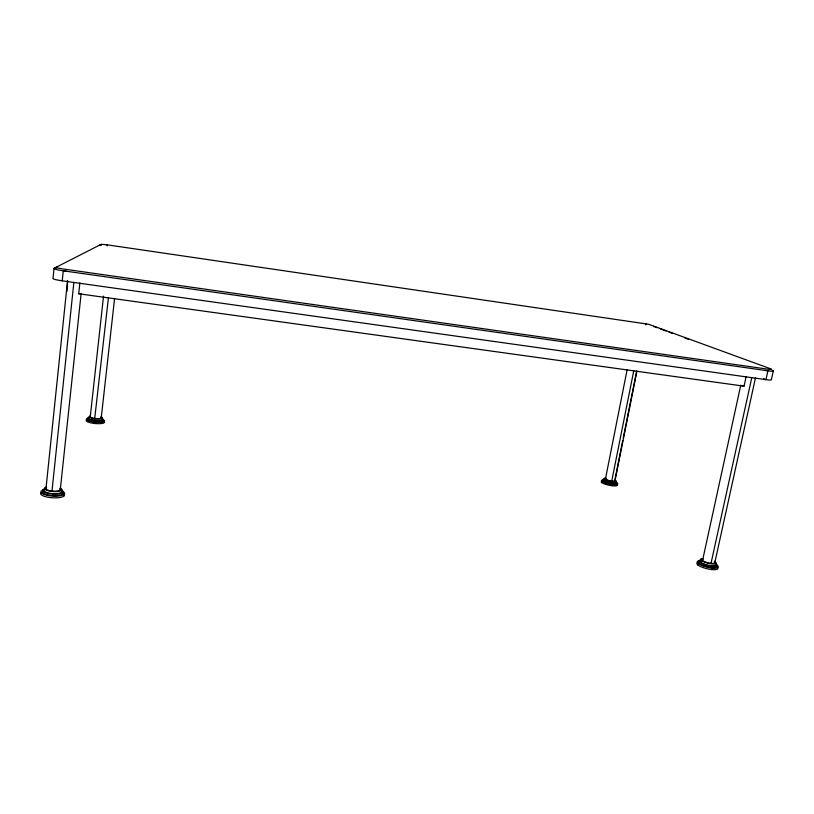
<?xml version="1.0" encoding="UTF-8"?>
<svg xmlns="http://www.w3.org/2000/svg" width="814" height="814" viewBox="0 0 814 814"><rect width="100%" height="100%" fill="white"/><g stroke="black" fill="none" stroke-linecap="round" stroke-linejoin="round"><path stroke-width="1.22" d="M62.24 280.82L63.278 270.808A11.121 1.129 7.3 0 1 54.029 268.335L53.022 278.276A11.101 1.211 7.1 0 0 62.24 280.82L765.943 379.65A10.022 0.977 10.9 0 0 771.336 379.843L773.3 371.042M45.95 488.797L67.511 281.166M67.664 280.667L66.982 291.32M51.994 491.005L73.86 282.489M746.112 376.689L744.037 386.172L78.724 293.762L79.874 282.967M64.337 495.604L64.52 493.894L62.943 493.722L63.105 492.236L61.61 492.063L61.823 490.008L60.277 489.835L81.135 293.518L78.724 293.762M100.946 245.513L101.445 244.302L107.204 244.831L648.626 324.267L771.479 369.108A8.059 0.722 10.8 0 1 769.027 369.342L61.528 268.752A8.923 0.895 7.3 0 1 56.278 267.358L56.349 267.114M107.082 245.97L107.204 244.831M90.273 416.666L103.531 296.133M94.139 423.422L108.466 297.517M114.611 298.3L101.221 417.989L102.411 418.142L102.238 419.749L103.429 419.902L103.297 421.062L104.457 421.204L104.314 422.547M601.607 482.529L601.851 481.308L604.09 480.474L604.385 478.998L605.413 479.12M604.853 481.949L627.177 369.485M633.75 370.767L611.741 481.043L612.047 485.734M615.028 479.019L622.73 440.537M623.229 438.054L636.64 371.042M645.817 324.867L646.031 323.83M636.935 371.245L615.048 480.586A5.057 1.068 11.7 0 1 608.546 480.423A5.057 1.068 11.7 0 1 606.359 478.235M617.063 484.391L617.317 483.17M697.71 564.855L698.046 563.319L699.338 563.461L699.623 562.118L700.864 562.26L701.261 560.408L702.543 560.551L740.76 385.195M711.009 563.369L751.749 377.808M711.446 567.521L711.741 566.168M711.69 569.556L712.026 568.009M714.763 562.83L755.484 377.889M101.068 244.363L54.029 268.335L56.37 268.091M602.645 480.565A7.234 1.547 11.7 0 0 610.113 483.923A7.234 1.547 11.7 0 0 616.279 483.048L616.493 481.98A7.234 1.536 11.7 0 0 615.659 481.45M45.136 488.715L44.974 488.756A10.338 2.941 3.9 0 0 45.686 492.785A10.338 2.941 3.9 0 0 59.656 493.793A10.338 2.941 3.9 0 0 61.243 489.936M66.178 271.174L63.278 270.808L767.907 370.808A10.033 0.906 10.8 0 0 772.221 370.37M765.455 370.421L767.907 370.808L765.943 379.65L763.715 378.775M744.037 386.172L741.717 385.541M653.591 326.404L657.142 327.716M660.398 328.927L666.066 331.023M669.006 332.112L672.567 333.435M684.645 337.912L688.176 339.224M99.857 245.625L99.349 245.268A7.102 0.56 7.9 0 1 100.712 245.187M103.643 421.428A9.147 2.066 5.5 0 1 99.868 423.677A9.147 2.066 5.5 0 1 88.054 422.069L86.243 420.909A9.147 2.066 5.5 0 1 86.874 419.902M103.795 420.095A9.147 2.055 5.5 0 1 100.02 422.334A9.147 2.055 5.5 0 1 88.197 420.716L86.396 419.566A9.147 2.055 5.5 0 1 88.207 418.203M102.218 419.352A6.756 1.506 5.6 0 1 94.719 420.38A6.756 1.506 5.6 0 1 89.347 417.796M101.038 416.9A6.756 1.496 5.6 0 1 100.315 418.864A6.756 1.496 5.6 0 1 91.209 418.03A6.756 1.496 5.6 0 1 90.405 415.923M101.801 418.437A7.967 1.781 5.6 0 1 100.417 420.818A7.967 1.781 5.6 0 1 89.275 419.464L88.227 418.966A7.967 1.781 5.6 0 1 89.275 417.287M102.717 420.095A7.957 1.791 5.5 0 1 99.43 422.049A7.957 1.791 5.5 0 1 89.143 420.645L88.105 420.136A7.957 1.791 5.5 0 1 88.105 418.762M616.208 483.119A7.234 1.536 11.7 0 1 605.921 481.715A7.234 1.536 11.7 0 1 604.466 479.09M100.824 417.328A5.545 1.231 5.6 0 1 95.767 418.579A5.545 1.231 5.6 0 1 90.639 416.392M616.34 482.56A8.354 1.781 11.7 0 1 615.313 484.686A8.354 1.781 11.7 0 1 604.802 482.773A8.354 1.781 11.7 0 1 602.258 479.995M617.511 484.951A8.344 1.791 11.8 0 1 607.824 484.971A8.344 1.791 11.8 0 1 602.014 481.216M615.089 479.924A6.166 1.302 11.7 0 1 613.939 481.481A6.166 1.302 11.7 0 1 605.769 479.761A6.166 1.302 11.7 0 1 605.545 477.92M615.832 482.264A6.166 1.313 11.7 0 1 608.679 482.264A6.166 1.313 11.7 0 1 604.385 479.517M63.665 493.803A11.935 3.419 3.9 0 1 53.744 497.842A11.935 3.419 3.9 0 1 40.822 493.03M62.363 491.239A11.935 3.409 3.9 0 1 60.521 495.716A11.935 3.409 3.9 0 1 44.394 494.546A11.935 3.409 3.9 0 1 43.59 489.875M62.373 492.175A10.338 2.951 3.9 0 1 53.775 495.645A10.338 2.951 3.9 0 1 42.582 491.493M59.88 488.756A7.234 2.045 4 0 1 52.92 491.096A7.234 2.045 4 0 1 46.571 487.79M714.224 561.833A6.573 1.669 13.9 0 1 711.996 563.451A6.573 1.669 13.9 0 1 703.795 561.334A6.573 1.669 13.9 0 1 703.225 559.004M61.661 491.422A8.812 2.503 3.9 0 1 52.645 493.62A8.812 2.503 3.9 0 1 44.241 490.16M716.32 563.949A9.392 2.401 13.9 0 1 713.145 566.279A9.392 2.401 13.9 0 1 701.434 563.257A9.392 2.401 13.9 0 1 700.63 559.91M716.717 566.066A9.392 2.411 13.9 0 1 707.956 566.931A9.392 2.411 13.9 0 1 698.626 562.026M717.775 567.857A10.847 2.798 13.9 0 1 707.661 568.874A10.847 2.798 13.9 0 1 696.896 563.196M717.307 565.425A10.847 2.778 13.9 0 1 713.664 568.141A10.847 2.778 13.9 0 1 700.121 564.641A10.847 2.778 13.9 0 1 699.206 560.754M715.089 563.817A8.008 2.045 13.9 0 1 709.228 565.415A8.008 2.045 13.9 0 1 700.254 561.039M714.417 561.263A8.008 2.035 13.9 0 1 713.837 563.96A8.008 2.035 13.9 0 1 703.296 561.609A8.008 2.035 13.9 0 1 702.106 558.526M60.246 488.054A8.822 2.493 4 0 1 58.883 491.32A8.822 2.493 4 0 1 46.978 490.455A8.822 2.493 4 0 1 46.357 487.037"/></g></svg>
